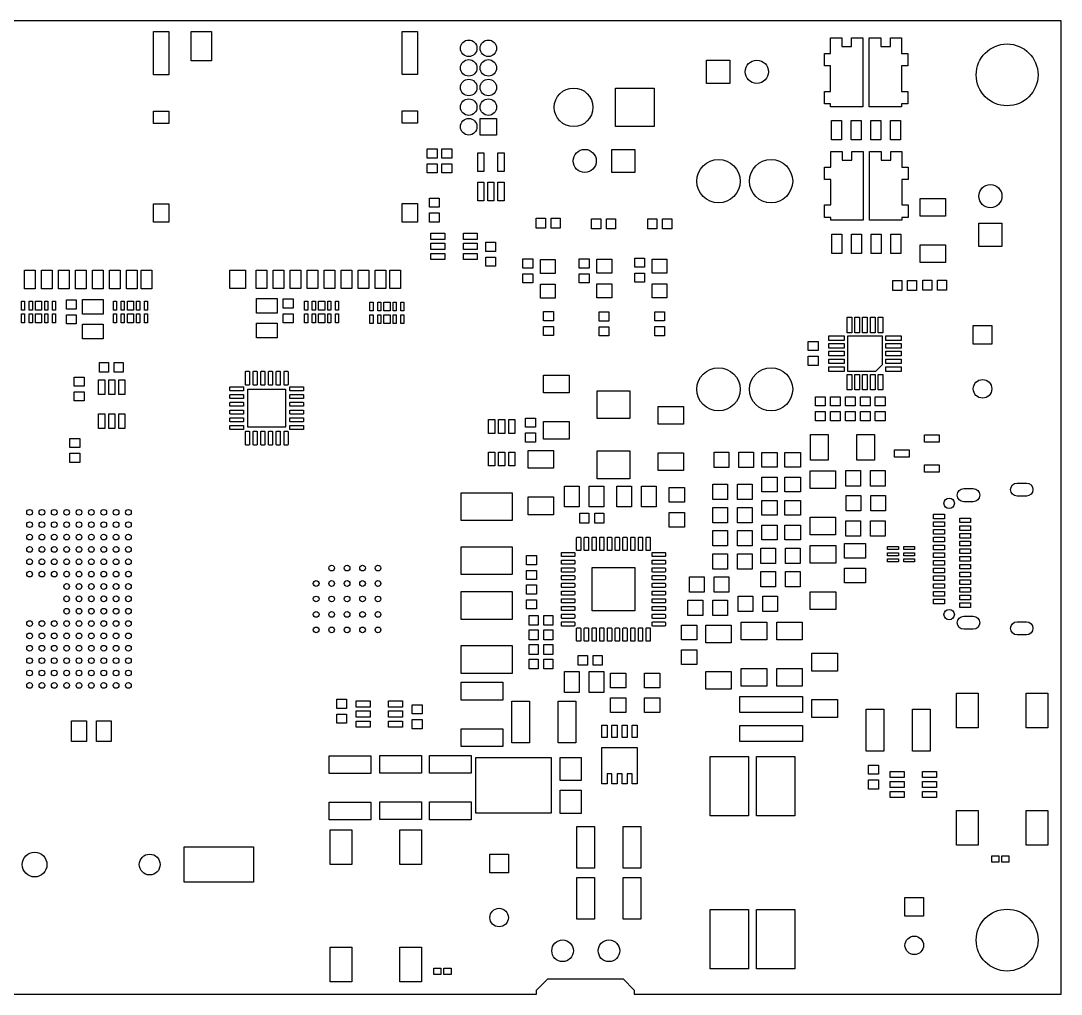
# Model space of a CAD drawing. Extents: x -133 to 0, y 0 to 63.
# Drawn here: x -67.3 to 0, y 0 to 63 of the extents above; entities that cross this region are included whole.
import ezdxf

# ---------------------------------------------------------------- set-up
doc = ezdxf.new("R2010")
doc.units = 0
doc.layers.add('BG_DESIGN_OUTLINE', color=1, linetype='CONTINUOUS')
doc.layers.add('PIN_TOP', color=80, linetype='CONTINUOUS')

msp = doc.modelspace()

# ---------------------------------------------------------------- linework, layer by layer
at = {"layer": 'BG_DESIGN_OUTLINE'}
msp.add_lwpolyline([(-133, 0), (-33.96, 0), (-33.96, 0.25), (-33.22, 0.99), (-28.35, 0.99), (-27.63, 0.27), (-27.63, 0), (0, 0), (0, 63), (-133, 63)], close=True, dxfattribs=at)
at = {"layer": 'PIN_TOP'}
for points in [[(-57.7525, 62.31), (-57.7525, 59.51), (-58.7525, 59.51), (-58.7525, 62.31)], [(-55.005, 62.315), (-55.005, 60.415), (-56.305, 60.415), (-56.305, 62.315)], [(-41.655, 62.315), (-41.655, 59.515), (-42.655, 59.515), (-42.655, 62.315)], [(-14.93, 61.89), (-14.205, 61.89), (-14.205, 61.34), (-13.58, 61.34), (-13.58, 61.89), (-12.83, 61.89), (-12.83, 57.44), (-14.93, 57.44), (-14.93, 57.63), (-15.33, 57.63), (-15.33, 58.43), (-14.93, 58.43), (-14.93, 60.08), (-15.33, 60.08), (-15.33, 60.88), (-14.93, 60.88)], [(-11.055, 61.89), (-10.33, 61.89), (-10.33, 60.88), (-9.93, 60.88), (-9.93, 60.08), (-10.33, 60.08), (-10.33, 58.43), (-9.93, 58.43), (-9.93, 57.63), (-10.33, 57.63), (-10.33, 57.44), (-12.43, 57.44), (-12.43, 61.89), (-11.68, 61.89), (-11.68, 61.34), (-11.055, 61.34)], [(-22.95, 58.95), (-22.95, 60.45), (-21.45, 60.45), (-21.45, 58.95)], [(-26.35, 58.65), (-26.35, 56.15), (-28.85, 56.15), (-28.85, 58.65)], [(-57.7525, 57.16), (-57.7525, 56.36), (-58.7525, 56.36), (-58.7525, 57.16)], [(-41.655, 57.165), (-41.655, 56.365), (-42.655, 56.365), (-42.655, 57.165)], [(-36.5416, 55.6077), (-37.6116, 55.6077), (-37.6116, 56.6777), (-36.5416, 56.6777)], [(-14.21, 55.29), (-14.86, 55.29), (-14.86, 56.54), (-14.21, 56.54)], [(-12.94, 55.29), (-13.59, 55.29), (-13.59, 56.54), (-12.94, 56.54)], [(-11.67, 55.29), (-12.32, 55.29), (-12.32, 56.54), (-11.67, 56.54)], [(-10.4, 55.29), (-11.05, 55.29), (-11.05, 56.54), (-10.4, 56.54)], [(-40.4, 54.705), (-40.4, 54.115), (-41.04, 54.115), (-41.04, 54.705)], [(-40.09, 54.115), (-40.09, 54.705), (-39.45, 54.705), (-39.45, 54.115)], [(-27.59, 54.68), (-27.59, 53.18), (-29.09, 53.18), (-29.09, 54.68)], [(-37.3614, 53.2527), (-37.7614, 53.2527), (-37.7614, 54.4527), (-37.3614, 54.4527)], [(-36.0614, 53.2527), (-36.4614, 53.2527), (-36.4614, 54.4527), (-36.0614, 54.4527)], [(-14.91, 54.54), (-14.185, 54.54), (-14.185, 53.99), (-13.56, 53.99), (-13.56, 54.54), (-12.81, 54.54), (-12.81, 50.09), (-14.91, 50.09), (-14.91, 50.28), (-15.31, 50.28), (-15.31, 51.08), (-14.91, 51.08), (-14.91, 52.73), (-15.31, 52.73), (-15.31, 53.53), (-14.91, 53.53)], [(-11.035, 54.54), (-10.31, 54.54), (-10.31, 53.53), (-9.91, 53.53), (-9.91, 52.73), (-10.31, 52.73), (-10.31, 51.08), (-9.91, 51.08), (-9.91, 50.28), (-10.31, 50.28), (-10.31, 50.09), (-12.41, 50.09), (-12.41, 54.54), (-11.66, 54.54), (-11.66, 53.99), (-11.035, 53.99)], [(-40.4, 53.745), (-40.4, 53.155), (-41.04, 53.155), (-41.04, 53.745)], [(-40.09, 53.155), (-40.09, 53.745), (-39.45, 53.745), (-39.45, 53.155)], [(-37.3614, 51.3527), (-37.7614, 51.3527), (-37.7614, 52.5527), (-37.3614, 52.5527)], [(-36.7114, 51.3527), (-37.1114, 51.3527), (-37.1114, 52.5527), (-36.7114, 52.5527)], [(-36.0614, 51.3527), (-36.4614, 51.3527), (-36.4614, 52.5527), (-36.0614, 52.5527)], [(-40.89, 50.935), (-40.89, 51.525), (-40.25, 51.525), (-40.25, 50.935)], [(-9.135, 50.355), (-9.135, 51.505), (-7.485, 51.505), (-7.485, 50.355)], [(-57.7525, 51.16), (-57.7525, 49.96), (-58.7525, 49.96), (-58.7525, 51.16)], [(-41.655, 51.165), (-41.655, 49.965), (-42.655, 49.965), (-42.655, 51.165)], [(-40.89, 49.975), (-40.89, 50.565), (-40.25, 50.565), (-40.25, 49.975)], [(-33.975, 50.22), (-33.385, 50.22), (-33.385, 49.58), (-33.975, 49.58)], [(-33.015, 50.22), (-32.425, 50.22), (-32.425, 49.58), (-33.015, 49.58)], [(-30.395, 50.18), (-29.805, 50.18), (-29.805, 49.54), (-30.395, 49.54)], [(-29.435, 50.18), (-28.845, 50.18), (-28.845, 49.54), (-29.435, 49.54)], [(-26.755, 50.18), (-26.165, 50.18), (-26.165, 49.54), (-26.755, 49.54)], [(-25.795, 50.18), (-25.205, 50.18), (-25.205, 49.54), (-25.795, 49.54)], [(-3.835, 48.4), (-5.335, 48.4), (-5.335, 49.9), (-3.835, 49.9)], [(-40.79, 48.85), (-40.79, 49.25), (-39.89, 49.25), (-39.89, 48.85)], [(-38.69, 48.85), (-38.69, 49.25), (-37.79, 49.25), (-37.79, 48.85)], [(-14.19, 47.94), (-14.84, 47.94), (-14.84, 49.19), (-14.19, 49.19)], [(-12.92, 47.94), (-13.57, 47.94), (-13.57, 49.19), (-12.92, 49.19)], [(-11.65, 47.94), (-12.3, 47.94), (-12.3, 49.19), (-11.65, 49.19)], [(-10.38, 47.94), (-11.03, 47.94), (-11.03, 49.19), (-10.38, 49.19)], [(-40.79, 48.2), (-40.79, 48.6), (-39.89, 48.6), (-39.89, 48.2)], [(-38.69, 48.2), (-38.69, 48.6), (-37.79, 48.6), (-37.79, 48.2)], [(-36.61, 48.665), (-36.61, 48.075), (-37.25, 48.075), (-37.25, 48.665)], [(-9.135, 47.355), (-9.135, 48.505), (-7.485, 48.505), (-7.485, 47.355)], [(-40.79, 47.55), (-40.79, 47.95), (-39.89, 47.95), (-39.89, 47.55)], [(-38.69, 47.55), (-38.69, 47.95), (-37.79, 47.95), (-37.79, 47.55)], [(-36.61, 47.705), (-36.61, 47.115), (-37.25, 47.115), (-37.25, 47.705)], [(-34.2, 47.585), (-34.2, 46.995), (-34.84, 46.995), (-34.84, 47.585)], [(-33.705, 46.65), (-33.705, 47.55), (-32.755, 47.55), (-32.755, 46.65)], [(-30.55, 47.585), (-30.55, 46.995), (-31.19, 46.995), (-31.19, 47.585)], [(-30.045, 46.67), (-30.045, 47.57), (-29.095, 47.57), (-29.095, 46.67)], [(-26.96, 47.635), (-26.96, 47.045), (-27.6, 47.045), (-27.6, 47.635)], [(-26.465, 46.67), (-26.465, 47.57), (-25.515, 47.57), (-25.515, 46.67)], [(-66.4025, 46.86), (-66.4025, 45.66), (-67.1025, 45.66), (-67.1025, 46.86)], [(-65.3025, 46.86), (-65.3025, 45.66), (-66.0025, 45.66), (-66.0025, 46.86)], [(-64.2025, 46.86), (-64.2025, 45.66), (-64.9025, 45.66), (-64.9025, 46.86)], [(-63.1025, 46.86), (-63.1025, 45.66), (-63.8025, 45.66), (-63.8025, 46.86)], [(-62.0025, 46.86), (-62.0025, 45.66), (-62.7025, 45.66), (-62.7025, 46.86)], [(-60.9025, 46.86), (-60.9025, 45.66), (-61.6025, 45.66), (-61.6025, 46.86)], [(-59.8025, 46.86), (-59.8025, 45.66), (-60.5025, 45.66), (-60.5025, 46.86)], [(-58.8525, 46.86), (-58.8525, 45.66), (-59.5525, 45.66), (-59.5525, 46.86)], [(-52.805, 46.865), (-52.805, 45.665), (-53.805, 45.665), (-53.805, 46.865)], [(-51.405, 46.865), (-51.405, 45.665), (-52.105, 45.665), (-52.105, 46.865)], [(-50.305, 46.865), (-50.305, 45.665), (-51.005, 45.665), (-51.005, 46.865)], [(-49.205, 46.865), (-49.205, 45.665), (-49.905, 45.665), (-49.905, 46.865)], [(-48.105, 46.865), (-48.105, 45.665), (-48.805, 45.665), (-48.805, 46.865)], [(-47.005, 46.865), (-47.005, 45.665), (-47.705, 45.665), (-47.705, 46.865)], [(-45.905, 46.865), (-45.905, 45.665), (-46.605, 45.665), (-46.605, 46.865)], [(-44.805, 46.865), (-44.805, 45.665), (-45.505, 45.665), (-45.505, 46.865)], [(-43.705, 46.865), (-43.705, 45.665), (-44.405, 45.665), (-44.405, 46.865)], [(-42.755, 46.865), (-42.755, 45.665), (-43.455, 45.665), (-43.455, 46.865)], [(-34.2, 46.625), (-34.2, 46.035), (-34.84, 46.035), (-34.84, 46.625)], [(-30.55, 46.625), (-30.55, 46.035), (-31.19, 46.035), (-31.19, 46.625)], [(-26.96, 46.675), (-26.96, 46.085), (-27.6, 46.085), (-27.6, 46.675)], [(-33.705, 45.05), (-33.705, 45.95), (-32.755, 45.95), (-32.755, 45.05)], [(-30.045, 45.07), (-30.045, 45.97), (-29.095, 45.97), (-29.095, 45.07)], [(-26.465, 45.07), (-26.465, 45.97), (-25.515, 45.97), (-25.515, 45.07)], [(-10.905, 46.19), (-10.315, 46.19), (-10.315, 45.55), (-10.905, 45.55)], [(-9.945, 46.19), (-9.355, 46.19), (-9.355, 45.55), (-9.945, 45.55)], [(-8.965, 46.21), (-8.375, 46.21), (-8.375, 45.57), (-8.965, 45.57)], [(-8.005, 46.21), (-7.415, 46.21), (-7.415, 45.57), (-8.005, 45.57)], [(-67.09, 44.85), (-67.09, 44.27), (-67.29, 44.27), (-67.29, 44.85)], [(-66.59, 44.85), (-66.59, 44.27), (-66.79, 44.27), (-66.79, 44.85)], [(-65.99, 44.85), (-65.99, 44.27), (-66.39, 44.27), (-66.39, 44.85)], [(-65.59, 44.85), (-65.59, 44.27), (-65.79, 44.27), (-65.79, 44.85)], [(-65.09, 44.85), (-65.09, 44.27), (-65.29, 44.27), (-65.29, 44.85)], [(-63.75, 44.935), (-63.75, 44.345), (-64.39, 44.345), (-64.39, 44.935)], [(-62.005, 44.965), (-62.005, 44.015), (-63.355, 44.015), (-63.355, 44.965)], [(-61.34, 44.28), (-61.34, 44.86), (-61.14, 44.86), (-61.14, 44.28)], [(-60.84, 44.28), (-60.84, 44.86), (-60.64, 44.86), (-60.64, 44.28)], [(-60.44, 44.28), (-60.44, 44.86), (-60.04, 44.86), (-60.04, 44.28)], [(-59.84, 44.28), (-59.84, 44.86), (-59.64, 44.86), (-59.64, 44.28)], [(-59.34, 44.28), (-59.34, 44.86), (-59.14, 44.86), (-59.14, 44.28)], [(-50.735, 45.035), (-50.735, 44.085), (-52.085, 44.085), (-52.085, 45.035)], [(-49.71, 44.995), (-49.71, 44.405), (-50.35, 44.405), (-50.35, 44.995)], [(-48.77, 44.85), (-48.77, 44.27), (-48.97, 44.27), (-48.97, 44.85)], [(-48.27, 44.85), (-48.27, 44.27), (-48.47, 44.27), (-48.47, 44.85)], [(-47.67, 44.85), (-47.67, 44.27), (-48.07, 44.27), (-48.07, 44.85)], [(-47.27, 44.85), (-47.27, 44.27), (-47.47, 44.27), (-47.47, 44.85)], [(-46.77, 44.85), (-46.77, 44.27), (-46.97, 44.27), (-46.97, 44.85)], [(-44.74, 44.22), (-44.74, 44.8), (-44.54, 44.8), (-44.54, 44.22)], [(-44.24, 44.22), (-44.24, 44.8), (-44.04, 44.8), (-44.04, 44.22)], [(-43.84, 44.22), (-43.84, 44.8), (-43.44, 44.8), (-43.44, 44.22)], [(-43.24, 44.22), (-43.24, 44.8), (-43.04, 44.8), (-43.04, 44.22)], [(-42.74, 44.22), (-42.74, 44.8), (-42.54, 44.8), (-42.54, 44.22)], [(-67.09, 44.03), (-67.09, 43.45), (-67.29, 43.45), (-67.29, 44.03)], [(-66.59, 44.03), (-66.59, 43.45), (-66.79, 43.45), (-66.79, 44.03)], [(-65.99, 44.03), (-65.99, 43.45), (-66.39, 43.45), (-66.39, 44.03)], [(-65.59, 44.03), (-65.59, 43.45), (-65.79, 43.45), (-65.79, 44.03)], [(-65.09, 44.03), (-65.09, 43.45), (-65.29, 43.45), (-65.29, 44.03)], [(-63.75, 43.975), (-63.75, 43.385), (-64.39, 43.385), (-64.39, 43.975)], [(-61.34, 43.46), (-61.34, 44.04), (-61.14, 44.04), (-61.14, 43.46)], [(-60.84, 43.46), (-60.84, 44.04), (-60.64, 44.04), (-60.64, 43.46)], [(-60.44, 43.46), (-60.44, 44.04), (-60.04, 44.04), (-60.04, 43.46)], [(-59.84, 43.46), (-59.84, 44.04), (-59.64, 44.04), (-59.64, 43.46)], [(-59.34, 43.46), (-59.34, 44.04), (-59.14, 44.04), (-59.14, 43.46)], [(-49.71, 44.035), (-49.71, 43.445), (-50.35, 43.445), (-50.35, 44.035)], [(-48.77, 44.03), (-48.77, 43.45), (-48.97, 43.45), (-48.97, 44.03)], [(-48.27, 44.03), (-48.27, 43.45), (-48.47, 43.45), (-48.47, 44.03)], [(-47.67, 44.03), (-47.67, 43.45), (-48.07, 43.45), (-48.07, 44.03)], [(-47.27, 44.03), (-47.27, 43.45), (-47.47, 43.45), (-47.47, 44.03)], [(-46.77, 44.03), (-46.77, 43.45), (-46.97, 43.45), (-46.97, 44.03)], [(-44.74, 43.4), (-44.74, 43.98), (-44.54, 43.98), (-44.54, 43.4)], [(-44.24, 43.4), (-44.24, 43.98), (-44.04, 43.98), (-44.04, 43.4)], [(-43.84, 43.4), (-43.84, 43.98), (-43.44, 43.98), (-43.44, 43.4)], [(-43.24, 43.4), (-43.24, 43.98), (-43.04, 43.98), (-43.04, 43.4)], [(-42.74, 43.4), (-42.74, 43.98), (-42.54, 43.98), (-42.54, 43.4)], [(-32.86, 44.175), (-32.86, 43.585), (-33.5, 43.585), (-33.5, 44.175)], [(-29.27, 44.155), (-29.27, 43.565), (-29.91, 43.565), (-29.91, 44.155)], [(-25.67, 44.165), (-25.67, 43.575), (-26.31, 43.575), (-26.31, 44.165)], [(-13.85, 43.81), (-13.55, 43.81), (-13.55, 42.81), (-13.85, 42.81)], [(-13.35, 43.81), (-13.05, 43.81), (-13.05, 42.81), (-13.35, 42.81)], [(-12.85, 43.81), (-12.55, 43.81), (-12.55, 42.81), (-12.85, 42.81)], [(-12.35, 43.81), (-12.05, 43.81), (-12.05, 42.81), (-12.35, 42.81)], [(-11.85, 43.81), (-11.55, 43.81), (-11.55, 42.81), (-11.85, 42.81)], [(-62.005, 43.365), (-62.005, 42.415), (-63.355, 42.415), (-63.355, 43.365)], [(-50.735, 43.435), (-50.735, 42.485), (-52.085, 42.485), (-52.085, 43.435)], [(-32.86, 43.215), (-32.86, 42.625), (-33.5, 42.625), (-33.5, 43.215)], [(-29.27, 43.195), (-29.27, 42.605), (-29.91, 42.605), (-29.91, 43.195)], [(-25.67, 43.205), (-25.67, 42.615), (-26.31, 42.615), (-26.31, 43.205)], [(-5.69, 43.28), (-4.49, 43.28), (-4.49, 42.08), (-5.69, 42.08)], [(-14.05, 42.61), (-14.05, 42.31), (-15.05, 42.31), (-15.05, 42.61)], [(-11.994, 40.325), (-11.565, 40.754), (-11.565, 42.595), (-13.835, 42.595), (-13.835, 40.325)], [(-10.35, 42.61), (-10.35, 42.31), (-11.35, 42.31), (-11.35, 42.61)], [(-16.37, 41.655), (-16.37, 42.245), (-15.73, 42.245), (-15.73, 41.655)], [(-14.05, 42.11), (-14.05, 41.81), (-15.05, 41.81), (-15.05, 42.11)], [(-10.35, 42.11), (-10.35, 41.81), (-11.35, 41.81), (-11.35, 42.11)], [(-16.37, 40.695), (-16.37, 41.285), (-15.73, 41.285), (-15.73, 40.695)], [(-14.05, 41.61), (-14.05, 41.31), (-15.05, 41.31), (-15.05, 41.61)], [(-14.05, 41.11), (-14.05, 40.81), (-15.05, 40.81), (-15.05, 41.11)], [(-10.35, 41.61), (-10.35, 41.31), (-11.35, 41.31), (-11.35, 41.61)], [(-10.35, 41.11), (-10.35, 40.81), (-11.35, 40.81), (-11.35, 41.11)], [(-62.255, 40.89), (-61.665, 40.89), (-61.665, 40.25), (-62.255, 40.25)], [(-61.295, 40.89), (-60.705, 40.89), (-60.705, 40.25), (-61.295, 40.25)], [(-14.05, 40.61), (-14.05, 40.31), (-15.05, 40.31), (-15.05, 40.61)], [(-10.35, 40.61), (-10.35, 40.31), (-11.35, 40.31), (-11.35, 40.61)], [(-63.88, 39.355), (-63.88, 39.945), (-63.24, 39.945), (-63.24, 39.355)], [(-62.3, 39.765), (-61.9, 39.765), (-61.9, 38.815), (-62.3, 38.815)], [(-61.65, 39.765), (-61.25, 39.765), (-61.25, 38.815), (-61.65, 38.815)], [(-61, 39.765), (-60.6, 39.765), (-60.6, 38.815), (-61, 38.815)], [(-31.855, 40.065), (-31.855, 38.915), (-33.505, 38.915), (-33.505, 40.065)], [(-13.85, 40.11), (-13.55, 40.11), (-13.55, 39.11), (-13.85, 39.11)], [(-13.35, 40.11), (-13.05, 40.11), (-13.05, 39.11), (-13.35, 39.11)], [(-12.85, 40.11), (-12.55, 40.11), (-12.55, 39.11), (-12.85, 39.11)], [(-12.35, 40.11), (-12.05, 40.11), (-12.05, 39.11), (-12.35, 39.11)], [(-11.85, 40.11), (-11.55, 40.11), (-11.55, 39.11), (-11.85, 39.11)], [(-50.1971, 36.704), (-52.6471, 36.704), (-52.6471, 39.154), (-50.1971, 39.154)], [(-27.93, 39.06), (-27.93, 37.26), (-30.03, 37.26), (-30.03, 39.06)], [(-63.88, 38.395), (-63.88, 38.985), (-63.24, 38.985), (-63.24, 38.395)], [(-15.91, 38.075), (-15.91, 38.665), (-15.27, 38.665), (-15.27, 38.075)], [(-14.3, 38.665), (-14.3, 38.075), (-14.94, 38.075), (-14.94, 38.665)], [(-13.33, 38.665), (-13.33, 38.075), (-13.97, 38.075), (-13.97, 38.665)], [(-12.36, 38.665), (-12.36, 38.075), (-13, 38.075), (-13, 38.665)], [(-11.4, 38.665), (-11.4, 38.075), (-12.04, 38.075), (-12.04, 38.665)], [(-26.095, 36.895), (-26.095, 38.045), (-24.445, 38.045), (-24.445, 36.895)], [(-62.3, 37.565), (-61.9, 37.565), (-61.9, 36.615), (-62.3, 36.615)], [(-61.65, 37.565), (-61.25, 37.565), (-61.25, 36.615), (-61.65, 36.615)], [(-61, 37.565), (-60.6, 37.565), (-60.6, 36.615), (-61, 36.615)], [(-37.06, 37.19), (-36.66, 37.19), (-36.66, 36.29), (-37.06, 36.29)], [(-36.41, 37.19), (-36.01, 37.19), (-36.01, 36.29), (-36.41, 36.29)], [(-35.76, 37.19), (-35.36, 37.19), (-35.36, 36.29), (-35.76, 36.29)], [(-34.03, 37.285), (-34.03, 36.695), (-34.67, 36.695), (-34.67, 37.285)], [(-31.855, 37.065), (-31.855, 35.915), (-33.505, 35.915), (-33.505, 37.065)], [(-15.91, 37.115), (-15.91, 37.705), (-15.27, 37.705), (-15.27, 37.115)], [(-14.3, 37.705), (-14.3, 37.115), (-14.94, 37.115), (-14.94, 37.705)], [(-13.33, 37.705), (-13.33, 37.115), (-13.97, 37.115), (-13.97, 37.705)], [(-12.36, 37.705), (-12.36, 37.115), (-13, 37.115), (-13, 37.705)], [(-11.4, 37.705), (-11.4, 37.115), (-12.04, 37.115), (-12.04, 37.705)], [(-64.165, 35.3794), (-64.165, 35.9694), (-63.525, 35.9694), (-63.525, 35.3794)], [(-34.03, 36.325), (-34.03, 35.735), (-34.67, 35.735), (-34.67, 36.325)], [(-16.225, 36.215), (-15.075, 36.215), (-15.075, 34.565), (-16.225, 34.565)], [(-13.225, 36.215), (-12.075, 36.215), (-12.075, 34.565), (-13.225, 34.565)], [(-7.905, 36.21), (-7.905, 35.73), (-8.855, 35.73), (-8.855, 36.21)], [(-37.06, 35.09), (-36.66, 35.09), (-36.66, 34.19), (-37.06, 34.19)], [(-36.41, 35.09), (-36.01, 35.09), (-36.01, 34.19), (-36.41, 34.19)], [(-35.76, 35.09), (-35.36, 35.09), (-35.36, 34.19), (-35.76, 34.19)], [(-32.855, 35.185), (-32.855, 34.035), (-34.505, 34.035), (-34.505, 35.185)], [(-27.93, 35.16), (-27.93, 33.36), (-30.03, 33.36), (-30.03, 35.16)], [(-26.095, 33.895), (-26.095, 35.045), (-24.445, 35.045), (-24.445, 33.895)], [(-21.505, 34.08), (-22.455, 34.08), (-22.455, 35.08), (-21.505, 35.08)], [(-19.905, 34.08), (-20.855, 34.08), (-20.855, 35.08), (-19.905, 35.08)], [(-18.38, 35.055), (-18.38, 34.105), (-19.38, 34.105), (-19.38, 35.055)], [(-17.88, 34.105), (-17.88, 35.055), (-16.88, 35.055), (-16.88, 34.105)], [(-9.845, 35.24), (-9.845, 34.76), (-10.795, 34.76), (-10.795, 35.24)], [(-64.165, 34.4194), (-64.165, 35.0094), (-63.525, 35.0094), (-63.525, 34.4194)], [(-16.255, 32.725), (-16.255, 33.875), (-14.605, 33.875), (-14.605, 32.725)], [(-13.935, 33.89), (-12.985, 33.89), (-12.985, 32.89), (-13.935, 32.89)], [(-12.335, 33.89), (-11.385, 33.89), (-11.385, 32.89), (-12.335, 32.89)], [(-7.905, 34.27), (-7.905, 33.79), (-8.855, 33.79), (-8.855, 34.27)], [(-21.605, 32.01), (-22.555, 32.01), (-22.555, 33.01), (-21.605, 33.01)], [(-20.005, 32.01), (-20.955, 32.01), (-20.955, 33.01), (-20.005, 33.01)], [(-18.38, 33.455), (-18.38, 32.505), (-19.38, 32.505), (-19.38, 33.455)], [(-17.88, 32.505), (-17.88, 33.455), (-16.88, 33.455), (-16.88, 32.505)], [(-35.53, 32.46), (-35.53, 30.66), (-38.83, 30.66), (-38.83, 32.46)], [(-31.205, 31.535), (-32.155, 31.535), (-32.155, 32.885), (-31.205, 32.885)], [(-29.605, 31.535), (-30.555, 31.535), (-30.555, 32.885), (-29.605, 32.885)], [(-27.805, 31.535), (-28.755, 31.535), (-28.755, 32.885), (-27.805, 32.885)], [(-26.205, 31.535), (-27.155, 31.535), (-27.155, 32.885), (-26.205, 32.885)], [(-24.38, 32.785), (-24.38, 31.835), (-25.38, 31.835), (-25.38, 32.785)], [(-32.855, 32.185), (-32.855, 31.035), (-34.505, 31.035), (-34.505, 32.185)], [(-18.38, 31.955), (-18.38, 31.005), (-19.38, 31.005), (-19.38, 31.955)], [(-17.88, 31.005), (-17.88, 31.955), (-16.88, 31.955), (-16.88, 31.005)], [(-13.925, 32.28), (-12.975, 32.28), (-12.975, 31.28), (-13.925, 31.28)], [(-12.325, 32.28), (-11.375, 32.28), (-11.375, 31.28), (-12.325, 31.28)], [(-30.565, 30.49), (-31.155, 30.49), (-31.155, 31.13), (-30.565, 31.13)], [(-29.605, 30.49), (-30.195, 30.49), (-30.195, 31.13), (-29.605, 31.13)], [(-24.38, 31.185), (-24.38, 30.235), (-25.38, 30.235), (-25.38, 31.185)], [(-21.605, 30.51), (-22.555, 30.51), (-22.555, 31.51), (-21.605, 31.51)], [(-20.005, 30.51), (-20.955, 30.51), (-20.955, 31.51), (-20.005, 31.51)], [(-7.56, 30.77), (-8.26, 30.77), (-8.26, 31.07), (-7.56, 31.07)], [(-18.38, 30.355), (-18.38, 29.405), (-19.38, 29.405), (-19.38, 30.355)], [(-17.88, 29.405), (-17.88, 30.355), (-16.88, 30.355), (-16.88, 29.405)], [(-16.255, 29.725), (-16.255, 30.875), (-14.605, 30.875), (-14.605, 29.725)], [(-13.945, 30.64), (-12.995, 30.64), (-12.995, 29.64), (-13.945, 29.64)], [(-12.345, 30.64), (-11.395, 30.64), (-11.395, 29.64), (-12.345, 29.64)], [(-7.56, 30.27), (-8.26, 30.27), (-8.26, 30.57), (-7.56, 30.57)], [(-5.86, 30.52), (-6.56, 30.52), (-6.56, 30.82), (-5.86, 30.82)], [(-5.86, 30.02), (-6.56, 30.02), (-6.56, 30.32), (-5.86, 30.32)], [(-21.605, 29.01), (-22.555, 29.01), (-22.555, 30.01), (-21.605, 30.01)], [(-20.005, 29.01), (-20.955, 29.01), (-20.955, 30.01), (-20.005, 30.01)], [(-7.56, 29.77), (-8.26, 29.77), (-8.26, 30.07), (-7.56, 30.07)], [(-5.86, 29.52), (-6.56, 29.52), (-6.56, 29.82), (-5.86, 29.82)], [(-35.53, 28.96), (-35.53, 27.16), (-38.83, 27.16), (-38.83, 28.96)], [(-14.595, 29.045), (-14.595, 27.895), (-16.245, 27.895), (-16.245, 29.045)], [(-14.025, 28.225), (-14.025, 29.175), (-12.675, 29.175), (-12.675, 28.225)], [(-11.2396, 28.9752), (-10.5396, 28.9752), (-10.5396, 28.7752), (-11.2396, 28.7752)], [(-10.1896, 28.9752), (-9.4896, 28.9752), (-9.4896, 28.7752), (-10.1896, 28.7752)], [(-7.56, 29.27), (-8.26, 29.27), (-8.26, 29.57), (-7.56, 29.57)], [(-7.56, 28.77), (-8.26, 28.77), (-8.26, 29.07), (-7.56, 29.07)], [(-5.86, 29.02), (-6.56, 29.02), (-6.56, 29.32), (-5.86, 29.32)], [(-33.96, 28.385), (-33.96, 27.795), (-34.6, 27.795), (-34.6, 28.385)], [(-21.605, 27.51), (-22.555, 27.51), (-22.555, 28.51), (-21.605, 28.51)], [(-20.005, 27.51), (-20.955, 27.51), (-20.955, 28.51), (-20.005, 28.51)], [(-19.4476, 28.8694), (-18.4976, 28.8694), (-18.4976, 27.8694), (-19.4476, 27.8694)], [(-17.8476, 28.8694), (-16.8976, 28.8694), (-16.8976, 27.8694), (-17.8476, 27.8694)], [(-11.2396, 28.5752), (-10.5396, 28.5752), (-10.5396, 28.3752), (-11.2396, 28.3752)], [(-10.1896, 28.5752), (-9.4896, 28.5752), (-9.4896, 28.3752), (-10.1896, 28.3752)], [(-7.56, 28.27), (-8.26, 28.27), (-8.26, 28.57), (-7.56, 28.57)], [(-5.86, 28.52), (-6.56, 28.52), (-6.56, 28.82), (-5.86, 28.82)], [(-5.86, 28.02), (-6.56, 28.02), (-6.56, 28.32), (-5.86, 28.32)], [(-30.365, 24.81), (-30.365, 27.61), (-27.595, 27.61), (-27.595, 24.81)], [(-11.2396, 28.1752), (-10.5396, 28.1752), (-10.5396, 27.9752), (-11.2396, 27.9752)], [(-10.1896, 28.1752), (-9.4896, 28.1752), (-9.4896, 27.9752), (-10.1896, 27.9752)], [(-7.56, 27.77), (-8.26, 27.77), (-8.26, 28.07), (-7.56, 28.07)], [(-5.86, 27.52), (-6.56, 27.52), (-6.56, 27.82), (-5.86, 27.82)], [(-33.96, 27.425), (-33.96, 26.835), (-34.6, 26.835), (-34.6, 27.425)], [(-24.055, 27.01), (-23.105, 27.01), (-23.105, 26.01), (-24.055, 26.01)], [(-22.455, 27.01), (-21.505, 27.01), (-21.505, 26.01), (-22.455, 26.01)], [(-18.497, 26.3682), (-19.447, 26.3682), (-19.447, 27.3682), (-18.497, 27.3682)], [(-16.897, 26.3682), (-17.847, 26.3682), (-17.847, 27.3682), (-16.897, 27.3682)], [(-14.025, 26.625), (-14.025, 27.575), (-12.675, 27.575), (-12.675, 26.625)], [(-7.56, 27.27), (-8.26, 27.27), (-8.26, 27.57), (-7.56, 27.57)], [(-7.56, 26.77), (-8.26, 26.77), (-8.26, 27.07), (-7.56, 27.07)], [(-5.86, 27.02), (-6.56, 27.02), (-6.56, 27.32), (-5.86, 27.32)], [(-34.6, 25.895), (-34.6, 26.485), (-33.96, 26.485), (-33.96, 25.895)], [(-7.56, 26.27), (-8.26, 26.27), (-8.26, 26.57), (-7.56, 26.57)], [(-5.86, 26.52), (-6.56, 26.52), (-6.56, 26.82), (-5.86, 26.82)], [(-5.86, 26.02), (-6.56, 26.02), (-6.56, 26.32), (-5.86, 26.32)], [(-38.83, 24.26), (-38.83, 26.06), (-35.53, 26.06), (-35.53, 24.26)], [(-20.905, 25.76), (-19.955, 25.76), (-19.955, 24.76), (-20.905, 24.76)], [(-19.305, 25.76), (-18.355, 25.76), (-18.355, 24.76), (-19.305, 24.76)], [(-14.595, 26.045), (-14.595, 24.895), (-16.245, 24.895), (-16.245, 26.045)], [(-7.56, 25.77), (-8.26, 25.77), (-8.26, 26.07), (-7.56, 26.07)], [(-5.86, 25.52), (-6.56, 25.52), (-6.56, 25.82), (-5.86, 25.82)], [(-34.6, 24.935), (-34.6, 25.525), (-33.96, 25.525), (-33.96, 24.935)], [(-23.205, 24.51), (-24.155, 24.51), (-24.155, 25.51), (-23.205, 25.51)], [(-21.605, 24.51), (-22.555, 24.51), (-22.555, 25.51), (-21.605, 25.51)], [(-7.56, 25.27), (-8.26, 25.27), (-8.26, 25.57), (-7.56, 25.57)], [(-5.86, 25.02), (-6.56, 25.02), (-6.56, 25.32), (-5.86, 25.32)], [(-33.855, 23.88), (-34.445, 23.88), (-34.445, 24.52), (-33.855, 24.52)], [(-32.895, 23.88), (-33.485, 23.88), (-33.485, 24.52), (-32.895, 24.52)], [(-33.855, 22.94), (-34.445, 22.94), (-34.445, 23.58), (-33.855, 23.58)], [(-32.895, 22.94), (-33.485, 22.94), (-33.485, 23.58), (-32.895, 23.58)], [(-23.58, 23.885), (-23.58, 22.935), (-24.58, 22.935), (-24.58, 23.885)], [(-23.005, 22.735), (-23.005, 23.885), (-21.355, 23.885), (-21.355, 22.735)], [(-20.705, 22.935), (-20.705, 24.085), (-19.055, 24.085), (-19.055, 22.935)], [(-18.405, 22.935), (-18.405, 24.085), (-16.755, 24.085), (-16.755, 22.935)], [(-38.83, 20.76), (-38.83, 22.56), (-35.53, 22.56), (-35.53, 20.76)], [(-34.445, 22.63), (-33.855, 22.63), (-33.855, 21.99), (-34.445, 21.99)], [(-33.485, 22.63), (-32.895, 22.63), (-32.895, 21.99), (-33.485, 21.99)], [(-23.58, 22.285), (-23.58, 21.335), (-24.58, 21.335), (-24.58, 22.285)], [(-33.855, 21.05), (-34.445, 21.05), (-34.445, 21.69), (-33.855, 21.69)], [(-32.895, 21.05), (-33.485, 21.05), (-33.485, 21.69), (-32.895, 21.69)], [(-30.665, 21.29), (-31.255, 21.29), (-31.255, 21.93), (-30.665, 21.93)], [(-29.705, 21.29), (-30.295, 21.29), (-30.295, 21.93), (-29.705, 21.93)], [(-16.135, 20.915), (-16.135, 22.065), (-14.485, 22.065), (-14.485, 20.915)], [(-31.205, 19.535), (-32.155, 19.535), (-32.155, 20.885), (-31.205, 20.885)], [(-29.605, 19.535), (-30.555, 19.535), (-30.555, 20.885), (-29.605, 20.885)], [(-23.005, 19.735), (-23.005, 20.885), (-21.355, 20.885), (-21.355, 19.735)], [(-20.705, 19.935), (-20.705, 21.085), (-19.055, 21.085), (-19.055, 19.935)], [(-18.405, 19.935), (-18.405, 21.085), (-16.755, 21.085), (-16.755, 19.935)], [(-29.18, 19.835), (-29.18, 20.785), (-28.18, 20.785), (-28.18, 19.835)], [(-26.98, 19.835), (-26.98, 20.785), (-25.98, 20.785), (-25.98, 19.835)], [(-38.83, 19.035), (-38.83, 20.185), (-36.13, 20.185), (-36.13, 19.035)], [(-46.25, 19.085), (-46.25, 18.495), (-46.89, 18.495), (-46.89, 19.085)], [(-45.63, 18.58), (-45.63, 18.98), (-44.73, 18.98), (-44.73, 18.58)], [(-43.53, 18.58), (-43.53, 18.98), (-42.63, 18.98), (-42.63, 18.58)], [(-35.555, 18.96), (-34.405, 18.96), (-34.405, 16.26), (-35.555, 16.26)], [(-32.555, 18.96), (-31.405, 18.96), (-31.405, 16.26), (-32.555, 16.26)], [(-29.18, 18.235), (-29.18, 19.185), (-28.18, 19.185), (-28.18, 18.235)], [(-26.98, 18.235), (-26.98, 19.185), (-25.98, 19.185), (-25.98, 18.235)], [(-20.81, 19.27), (-16.75, 19.27), (-16.75, 18.23), (-20.81, 18.23)], [(-16.135, 17.915), (-16.135, 19.065), (-14.485, 19.065), (-14.485, 17.915)], [(-6.77, 19.485), (-5.37, 19.485), (-5.37, 17.235), (-6.77, 17.235)], [(-2.27, 19.485), (-0.87, 19.485), (-0.87, 17.235), (-2.27, 17.235)], [(-45.63, 17.93), (-45.63, 18.33), (-44.73, 18.33), (-44.73, 17.93)], [(-43.53, 17.93), (-43.53, 18.33), (-42.63, 18.33), (-42.63, 17.93)], [(-42, 18.145), (-42, 18.735), (-41.36, 18.735), (-41.36, 18.145)], [(-12.625, 18.44), (-11.475, 18.44), (-11.475, 15.74), (-12.625, 15.74)], [(-9.625, 18.44), (-8.475, 18.44), (-8.475, 15.74), (-9.625, 15.74)], [(-64.0465, 17.7028), (-63.0965, 17.7028), (-63.0965, 16.3528), (-64.0465, 16.3528)], [(-62.4465, 17.7028), (-61.4965, 17.7028), (-61.4965, 16.3528), (-62.4465, 16.3528)], [(-46.25, 18.125), (-46.25, 17.535), (-46.89, 17.535), (-46.89, 18.125)], [(-45.63, 17.28), (-45.63, 17.68), (-44.73, 17.68), (-44.73, 17.28)], [(-43.53, 17.28), (-43.53, 17.68), (-42.63, 17.68), (-42.63, 17.28)], [(-42, 17.185), (-42, 17.775), (-41.36, 17.775), (-41.36, 17.185)], [(-38.83, 16.035), (-38.83, 17.185), (-36.13, 17.185), (-36.13, 16.035)], [(-29.725, 17.41), (-29.385, 17.41), (-29.385, 16.61), (-29.725, 16.61)], [(-29.075, 17.41), (-28.735, 17.41), (-28.735, 16.61), (-29.075, 16.61)], [(-28.425, 17.41), (-28.085, 17.41), (-28.085, 16.61), (-28.425, 16.61)], [(-27.775, 17.41), (-27.435, 17.41), (-27.435, 16.61), (-27.775, 16.61)], [(-20.81, 17.39), (-16.75, 17.39), (-16.75, 16.35), (-20.81, 16.35)], [(-27.435, 15.97), (-27.435, 13.61), (-27.775, 13.61), (-27.775, 14.26), (-28.085, 14.26), (-28.085, 13.61), (-28.425, 13.61), (-28.425, 14.26), (-28.735, 14.26), (-28.735, 13.61), (-29.075, 13.61), (-29.075, 14.26), (-29.385, 14.26), (-29.385, 13.61), (-29.725, 13.61), (-29.725, 15.97)], [(-44.69, 15.425), (-44.69, 14.275), (-47.39, 14.275), (-47.39, 15.425)], [(-41.409, 15.4533), (-41.409, 14.3033), (-44.109, 14.3033), (-44.109, 15.4533)], [(-38.18, 15.445), (-38.18, 14.295), (-40.88, 14.295), (-40.88, 15.445)], [(-37.88, 15.31), (-33.02, 15.31), (-33.02, 11.71), (-37.88, 11.71)], [(-32.42, 15.325), (-31.08, 15.325), (-31.08, 13.825), (-32.42, 13.825)], [(-22.73, 11.535), (-22.73, 15.385), (-20.23, 15.385), (-20.23, 11.535)], [(-19.73, 11.535), (-19.73, 15.385), (-17.23, 15.385), (-17.23, 11.535)], [(-11.83, 14.825), (-11.83, 14.235), (-12.47, 14.235), (-12.47, 14.825)], [(-11.07, 14.02), (-11.07, 14.42), (-10.17, 14.42), (-10.17, 14.02)], [(-8.97, 14.02), (-8.97, 14.42), (-8.07, 14.42), (-8.07, 14.02)], [(-11.83, 13.865), (-11.83, 13.275), (-12.47, 13.275), (-12.47, 13.865)], [(-11.07, 13.37), (-11.07, 13.77), (-10.17, 13.77), (-10.17, 13.37)], [(-8.97, 13.37), (-8.97, 13.77), (-8.07, 13.77), (-8.07, 13.37)], [(-32.42, 13.195), (-31.08, 13.195), (-31.08, 11.695), (-32.42, 11.695)], [(-11.07, 12.72), (-11.07, 13.12), (-10.17, 13.12), (-10.17, 12.72)], [(-8.97, 12.72), (-8.97, 13.12), (-8.07, 13.12), (-8.07, 12.72)], [(-44.69, 12.425), (-44.69, 11.275), (-47.39, 11.275), (-47.39, 12.425)], [(-41.409, 12.4533), (-41.409, 11.3033), (-44.109, 11.3033), (-44.109, 12.4533)], [(-38.18, 12.445), (-38.18, 11.295), (-40.88, 11.295), (-40.88, 12.445)], [(-6.77, 11.885), (-5.37, 11.885), (-5.37, 9.635), (-6.77, 9.635)], [(-2.27, 11.885), (-0.87, 11.885), (-0.87, 9.635), (-2.27, 9.635)], [(-30.205, 8.16), (-31.355, 8.16), (-31.355, 10.86), (-30.205, 10.86)], [(-27.205, 8.16), (-28.355, 8.16), (-28.355, 10.86), (-27.205, 10.86)], [(-45.91, 8.395), (-47.31, 8.395), (-47.31, 10.645), (-45.91, 10.645)], [(-41.41, 8.395), (-42.81, 8.395), (-42.81, 10.645), (-41.41, 10.645)], [(-52.27, 7.24), (-56.77, 7.24), (-56.77, 9.54), (-52.27, 9.54)], [(-36.98, 9.06), (-35.78, 9.06), (-35.78, 7.86), (-36.98, 7.86)], [(-4.04, 8.96), (-4.04, 8.54), (-4.5, 8.54), (-4.5, 8.96)], [(-3.38, 8.96), (-3.38, 8.54), (-3.84, 8.54), (-3.84, 8.96)], [(-30.205, 4.86), (-31.355, 4.86), (-31.355, 7.56), (-30.205, 7.56)], [(-27.205, 4.86), (-28.355, 4.86), (-28.355, 7.56), (-27.205, 7.56)], [(-10.11, 6.26), (-8.91, 6.26), (-8.91, 5.06), (-10.11, 5.06)], [(-22.73, 1.635), (-22.73, 5.485), (-20.23, 5.485), (-20.23, 1.635)], [(-19.73, 1.635), (-19.73, 5.485), (-17.23, 5.485), (-17.23, 1.635)], [(-45.91, 0.795), (-47.31, 0.795), (-47.31, 3.045), (-45.91, 3.045)], [(-41.41, 0.795), (-42.81, 0.795), (-42.81, 3.045), (-41.41, 3.045)], [(-40.61, 1.27), (-40.61, 1.69), (-40.15, 1.69), (-40.15, 1.27)], [(-39.95, 1.27), (-39.95, 1.69), (-39.49, 1.69), (-39.49, 1.27)]]:
    msp.add_lwpolyline(points, close=True, dxfattribs=at)
for points in [[(-52.5421, 40.2815), (-52.5421, 39.4565, -0.415385), (-52.5746, 39.424), (-52.7696, 39.424, -0.415385), (-52.8021, 39.4565), (-52.8021, 40.2815, -0.415385), (-52.7696, 40.314), (-52.5746, 40.314, -0.415385)], [(-52.0421, 40.2815), (-52.0421, 39.4565, -0.415385), (-52.0746, 39.424), (-52.2696, 39.424, -0.415385), (-52.3021, 39.4565), (-52.3021, 40.2815, -0.415385), (-52.2696, 40.314), (-52.0746, 40.314, -0.415385)], [(-51.5421, 40.2815), (-51.5421, 39.4565, -0.415385), (-51.5746, 39.424), (-51.7696, 39.424, -0.415385), (-51.8021, 39.4565), (-51.8021, 40.2815, -0.415385), (-51.7696, 40.314), (-51.5746, 40.314, -0.415385)], [(-51.0421, 40.2815), (-51.0421, 39.4565, -0.415385), (-51.0746, 39.424), (-51.2696, 39.424, -0.415385), (-51.3021, 39.4565), (-51.3021, 40.2815, -0.415385), (-51.2696, 40.314), (-51.0746, 40.314, -0.415385)], [(-50.5421, 40.2815), (-50.5421, 39.4565, -0.415385), (-50.5746, 39.424), (-50.7696, 39.424, -0.415385), (-50.8021, 39.4565), (-50.8021, 40.2815, -0.415385), (-50.7696, 40.314), (-50.5746, 40.314, -0.415385)], [(-50.0421, 40.2815), (-50.0421, 39.4565, -0.415385), (-50.0746, 39.424), (-50.2696, 39.424, -0.415385), (-50.3021, 39.4565), (-50.3021, 40.2815, -0.415385), (-50.2696, 40.314), (-50.0746, 40.314, -0.415385)], [(-52.9496, 39.049), (-53.7746, 39.049, -0.415385), (-53.8071, 39.0815), (-53.8071, 39.2765, -0.415385), (-53.7746, 39.309), (-52.9496, 39.309, -0.415385), (-52.9171, 39.2765), (-52.9171, 39.0815, -0.415385)], [(-49.0696, 39.049), (-49.8946, 39.049, -0.415385), (-49.9271, 39.0815), (-49.9271, 39.2765, -0.415385), (-49.8946, 39.309), (-49.0696, 39.309, -0.415385), (-49.0371, 39.2765), (-49.0371, 39.0815, -0.415385)], [(-52.9496, 38.549), (-53.7746, 38.549, -0.415385), (-53.8071, 38.5815), (-53.8071, 38.7765, -0.415385), (-53.7746, 38.809), (-52.9496, 38.809, -0.415385), (-52.9171, 38.7765), (-52.9171, 38.5815, -0.415385)], [(-49.0696, 38.549), (-49.8946, 38.549, -0.415385), (-49.9271, 38.5815), (-49.9271, 38.7765, -0.415385), (-49.8946, 38.809), (-49.0696, 38.809, -0.415385), (-49.0371, 38.7765), (-49.0371, 38.5815, -0.415385)], [(-52.9496, 38.049), (-53.7746, 38.049, -0.415385), (-53.8071, 38.0815), (-53.8071, 38.2765, -0.415385), (-53.7746, 38.309), (-52.9496, 38.309, -0.415385), (-52.9171, 38.2765), (-52.9171, 38.0815, -0.415385)], [(-52.9496, 37.549), (-53.7746, 37.549, -0.415385), (-53.8071, 37.5815), (-53.8071, 37.7765, -0.415385), (-53.7746, 37.809), (-52.9496, 37.809, -0.415385), (-52.9171, 37.7765), (-52.9171, 37.5815, -0.415385)], [(-49.0696, 38.049), (-49.8946, 38.049, -0.415385), (-49.9271, 38.0815), (-49.9271, 38.2765, -0.415385), (-49.8946, 38.309), (-49.0696, 38.309, -0.415385), (-49.0371, 38.2765), (-49.0371, 38.0815, -0.415385)], [(-49.0696, 37.549), (-49.8946, 37.549, -0.415385), (-49.9271, 37.5815), (-49.9271, 37.7765, -0.415385), (-49.8946, 37.809), (-49.0696, 37.809, -0.415385), (-49.0371, 37.7765), (-49.0371, 37.5815, -0.415385)], [(-52.9496, 37.049), (-53.7746, 37.049, -0.415385), (-53.8071, 37.0815), (-53.8071, 37.2765, -0.415385), (-53.7746, 37.309), (-52.9496, 37.309, -0.415385), (-52.9171, 37.2765), (-52.9171, 37.0815, -0.415385)], [(-49.0696, 37.049), (-49.8946, 37.049, -0.415385), (-49.9271, 37.0815), (-49.9271, 37.2765, -0.415385), (-49.8946, 37.309), (-49.0696, 37.309, -0.415385), (-49.0371, 37.2765), (-49.0371, 37.0815, -0.415385)], [(-52.9496, 36.549), (-53.7746, 36.549, -0.415385), (-53.8071, 36.5815), (-53.8071, 36.7765, -0.415385), (-53.7746, 36.809), (-52.9496, 36.809, -0.415385), (-52.9171, 36.7765), (-52.9171, 36.5815, -0.415385)], [(-52.5421, 36.4015), (-52.5421, 35.5765, -0.415385), (-52.5746, 35.544), (-52.7696, 35.544, -0.415385), (-52.8021, 35.5765), (-52.8021, 36.4015, -0.415385), (-52.7696, 36.434), (-52.5746, 36.434, -0.415385)], [(-52.0421, 36.4015), (-52.0421, 35.5765, -0.415385), (-52.0746, 35.544), (-52.2696, 35.544, -0.415385), (-52.3021, 35.5765), (-52.3021, 36.4015, -0.415385), (-52.2696, 36.434), (-52.0746, 36.434, -0.415385)], [(-51.5421, 36.4015), (-51.5421, 35.5765, -0.415385), (-51.5746, 35.544), (-51.7696, 35.544, -0.415385), (-51.8021, 35.5765), (-51.8021, 36.4015, -0.415385), (-51.7696, 36.434), (-51.5746, 36.434, -0.415385)], [(-51.0421, 36.4015), (-51.0421, 35.5765, -0.415385), (-51.0746, 35.544), (-51.2696, 35.544, -0.415385), (-51.3021, 35.5765), (-51.3021, 36.4015, -0.415385), (-51.2696, 36.434), (-51.0746, 36.434, -0.415385)], [(-50.5421, 36.4015), (-50.5421, 35.5765, -0.415385), (-50.5746, 35.544), (-50.7696, 35.544, -0.415385), (-50.8021, 35.5765), (-50.8021, 36.4015, -0.415385), (-50.7696, 36.434), (-50.5746, 36.434, -0.415385)], [(-50.0421, 36.4015), (-50.0421, 35.5765, -0.415385), (-50.0746, 35.544), (-50.2696, 35.544, -0.415385), (-50.3021, 35.5765), (-50.3021, 36.4015, -0.415385), (-50.2696, 36.434), (-50.0746, 36.434, -0.415385)], [(-49.0696, 36.549), (-49.8946, 36.549, -0.415385), (-49.9271, 36.5815), (-49.9271, 36.7765, -0.415385), (-49.8946, 36.809), (-49.0696, 36.809, -0.415385), (-49.0371, 36.7765), (-49.0371, 36.5815, -0.415385)], [(-2.85, 33.085), (-2.25, 33.085, -1), (-2.25, 32.235), (-2.85, 32.235, -1)], [(-6.3, 32.725), (-5.7, 32.725, -1), (-5.7, 31.875), (-6.3, 31.875, -1)], [(-31.365, 28.7488), (-31.365, 29.5412, -0.413332), (-31.3313, 29.575), (-31.1287, 29.575, -0.413332), (-31.095, 29.5412), (-31.095, 28.7488, -0.413332), (-31.1287, 28.715), (-31.3313, 28.715, -0.413332)], [(-30.865, 28.7488), (-30.865, 29.5412, -0.413332), (-30.8313, 29.575), (-30.6287, 29.575, -0.413332), (-30.595, 29.5412), (-30.595, 28.7488, -0.413332), (-30.6287, 28.715), (-30.8313, 28.715, -0.413332)], [(-30.365, 28.7488), (-30.365, 29.5412, -0.413332), (-30.3313, 29.575), (-30.1287, 29.575, -0.413332), (-30.095, 29.5412), (-30.095, 28.7488, -0.413332), (-30.1287, 28.715), (-30.3313, 28.715, -0.413332)], [(-29.865, 28.7488), (-29.865, 29.5412, -0.413332), (-29.8313, 29.575), (-29.6287, 29.575, -0.413332), (-29.595, 29.5412), (-29.595, 28.7488, -0.413332), (-29.6287, 28.715), (-29.8313, 28.715, -0.413332)], [(-29.365, 28.7488), (-29.365, 29.5412, -0.413332), (-29.3313, 29.575), (-29.1287, 29.575, -0.413332), (-29.095, 29.5412), (-29.095, 28.7488, -0.413332), (-29.1287, 28.715), (-29.3313, 28.715, -0.413332)], [(-28.865, 28.7488), (-28.865, 29.5412, -0.413332), (-28.8313, 29.575), (-28.6287, 29.575, -0.413332), (-28.595, 29.5412), (-28.595, 28.7488, -0.413332), (-28.6287, 28.715), (-28.8313, 28.715, -0.413332)], [(-28.365, 28.7488), (-28.365, 29.5412, -0.413332), (-28.3313, 29.575), (-28.1287, 29.575, -0.413332), (-28.095, 29.5412), (-28.095, 28.7488, -0.413332), (-28.1287, 28.715), (-28.3313, 28.715, -0.413332)], [(-27.865, 28.7488), (-27.865, 29.5412, -0.413332), (-27.8313, 29.575), (-27.6287, 29.575, -0.413332), (-27.595, 29.5412), (-27.595, 28.7488, -0.413332), (-27.6287, 28.715), (-27.8313, 28.715, -0.413332)], [(-27.365, 28.7488), (-27.365, 29.5412, -0.413332), (-27.3313, 29.575), (-27.1287, 29.575, -0.413332), (-27.095, 29.5412), (-27.095, 28.7488, -0.413332), (-27.1287, 28.715), (-27.3313, 28.715, -0.413332)], [(-26.865, 28.7488), (-26.865, 29.5412, -0.413332), (-26.8313, 29.575), (-26.6287, 29.575, -0.413332), (-26.595, 29.5412), (-26.595, 28.7488, -0.413332), (-26.6287, 28.715), (-26.8313, 28.715, -0.413332)], [(-31.5188, 28.325), (-32.3112, 28.325, -0.413332), (-32.345, 28.3587), (-32.345, 28.5613, -0.413332), (-32.3112, 28.595), (-31.5188, 28.595, -0.413332), (-31.485, 28.5613), (-31.485, 28.3587, -0.413332)], [(-25.6488, 28.325), (-26.4412, 28.325, -0.413332), (-26.475, 28.3587), (-26.475, 28.5613, -0.413332), (-26.4412, 28.595), (-25.6488, 28.595, -0.413332), (-25.615, 28.5613), (-25.615, 28.3587, -0.413332)], [(-31.5188, 27.825), (-32.3112, 27.825, -0.413332), (-32.345, 27.8587), (-32.345, 28.0613, -0.413332), (-32.3112, 28.095), (-31.5188, 28.095, -0.413332), (-31.485, 28.0613), (-31.485, 27.8587, -0.413332)], [(-25.6488, 27.825), (-26.4412, 27.825, -0.413332), (-26.475, 27.8587), (-26.475, 28.0613, -0.413332), (-26.4412, 28.095), (-25.6488, 28.095, -0.413332), (-25.615, 28.0613), (-25.615, 27.8587, -0.413332)], [(-31.5188, 27.325), (-32.3112, 27.325, -0.413332), (-32.345, 27.3587), (-32.345, 27.5613, -0.413332), (-32.3112, 27.595), (-31.5188, 27.595, -0.413332), (-31.485, 27.5613), (-31.485, 27.3587, -0.413332)], [(-31.5188, 26.825), (-32.3112, 26.825, -0.413332), (-32.345, 26.8587), (-32.345, 27.0613, -0.413332), (-32.3112, 27.095), (-31.5188, 27.095, -0.413332), (-31.485, 27.0613), (-31.485, 26.8587, -0.413332)], [(-25.6488, 27.325), (-26.4412, 27.325, -0.413332), (-26.475, 27.3587), (-26.475, 27.5613, -0.413332), (-26.4412, 27.595), (-25.6488, 27.595, -0.413332), (-25.615, 27.5613), (-25.615, 27.3587, -0.413332)], [(-25.6488, 26.825), (-26.4412, 26.825, -0.413332), (-26.475, 26.8587), (-26.475, 27.0613, -0.413332), (-26.4412, 27.095), (-25.6488, 27.095, -0.413332), (-25.615, 27.0613), (-25.615, 26.8587, -0.413332)], [(-31.5188, 26.325), (-32.3112, 26.325, -0.413332), (-32.345, 26.3587), (-32.345, 26.5613, -0.413332), (-32.3112, 26.595), (-31.5188, 26.595, -0.413332), (-31.485, 26.5613), (-31.485, 26.3587, -0.413332)], [(-25.6488, 26.325), (-26.4412, 26.325, -0.413332), (-26.475, 26.3587), (-26.475, 26.5613, -0.413332), (-26.4412, 26.595), (-25.6488, 26.595, -0.413332), (-25.615, 26.5613), (-25.615, 26.3587, -0.413332)], [(-31.5188, 25.825), (-32.3112, 25.825, -0.413332), (-32.345, 25.8587), (-32.345, 26.0613, -0.413332), (-32.3112, 26.095), (-31.5188, 26.095, -0.413332), (-31.485, 26.0613), (-31.485, 25.8587, -0.413332)], [(-31.5188, 25.325), (-32.3112, 25.325, -0.413332), (-32.345, 25.3587), (-32.345, 25.5613, -0.413332), (-32.3112, 25.595), (-31.5188, 25.595, -0.413332), (-31.485, 25.5613), (-31.485, 25.3587, -0.413332)], [(-25.6488, 25.825), (-26.4412, 25.825, -0.413332), (-26.475, 25.8587), (-26.475, 26.0613, -0.413332), (-26.4412, 26.095), (-25.6488, 26.095, -0.413332), (-25.615, 26.0613), (-25.615, 25.8587, -0.413332)], [(-25.6488, 25.325), (-26.4412, 25.325, -0.413332), (-26.475, 25.3587), (-26.475, 25.5613, -0.413332), (-26.4412, 25.595), (-25.6488, 25.595, -0.413332), (-25.615, 25.5613), (-25.615, 25.3587, -0.413332)], [(-31.5188, 24.825), (-32.3112, 24.825, -0.413332), (-32.345, 24.8587), (-32.345, 25.0613, -0.413332), (-32.3112, 25.095), (-31.5188, 25.095, -0.413332), (-31.485, 25.0613), (-31.485, 24.8587, -0.413332)], [(-25.6488, 24.825), (-26.4412, 24.825, -0.413332), (-26.475, 24.8587), (-26.475, 25.0613, -0.413332), (-26.4412, 25.095), (-25.6488, 25.095, -0.413332), (-25.615, 25.0613), (-25.615, 24.8587, -0.413332)], [(-31.5188, 24.325), (-32.3112, 24.325, -0.413332), (-32.345, 24.3587), (-32.345, 24.5613, -0.413332), (-32.3112, 24.595), (-31.5188, 24.595, -0.413332), (-31.485, 24.5613), (-31.485, 24.3587, -0.413332)], [(-25.6488, 24.325), (-26.4412, 24.325, -0.413332), (-26.475, 24.3587), (-26.475, 24.5613, -0.413332), (-26.4412, 24.595), (-25.6488, 24.595, -0.413332), (-25.615, 24.5613), (-25.615, 24.3587, -0.413332)], [(-6.3, 24.465), (-5.7, 24.465, -1), (-5.7, 23.615), (-6.3, 23.615, -1)], [(-31.5188, 23.825), (-32.3112, 23.825, -0.413332), (-32.345, 23.8587), (-32.345, 24.0613, -0.413332), (-32.3112, 24.095), (-31.5188, 24.095, -0.413332), (-31.485, 24.0613), (-31.485, 23.8587, -0.413332)], [(-31.365, 22.8788), (-31.365, 23.6712, -0.413332), (-31.3313, 23.705), (-31.1287, 23.705, -0.413332), (-31.095, 23.6712), (-31.095, 22.8788, -0.413332), (-31.1287, 22.845), (-31.3313, 22.845, -0.413332)], [(-30.865, 22.8788), (-30.865, 23.6712, -0.413332), (-30.8313, 23.705), (-30.6287, 23.705, -0.413332), (-30.595, 23.6712), (-30.595, 22.8788, -0.413332), (-30.6287, 22.845), (-30.8313, 22.845, -0.413332)], [(-30.365, 22.8788), (-30.365, 23.6712, -0.413332), (-30.3313, 23.705), (-30.1287, 23.705, -0.413332), (-30.095, 23.6712), (-30.095, 22.8788, -0.413332), (-30.1287, 22.845), (-30.3313, 22.845, -0.413332)], [(-29.865, 22.8788), (-29.865, 23.6712, -0.413332), (-29.8313, 23.705), (-29.6287, 23.705, -0.413332), (-29.595, 23.6712), (-29.595, 22.8788, -0.413332), (-29.6287, 22.845), (-29.8313, 22.845, -0.413332)], [(-29.365, 22.8788), (-29.365, 23.6712, -0.413332), (-29.3313, 23.705), (-29.1287, 23.705, -0.413332), (-29.095, 23.6712), (-29.095, 22.8788, -0.413332), (-29.1287, 22.845), (-29.3313, 22.845, -0.413332)], [(-28.865, 22.8788), (-28.865, 23.6712, -0.413332), (-28.8313, 23.705), (-28.6287, 23.705, -0.413332), (-28.595, 23.6712), (-28.595, 22.8788, -0.413332), (-28.6287, 22.845), (-28.8313, 22.845, -0.413332)], [(-28.365, 22.8788), (-28.365, 23.6712, -0.413332), (-28.3313, 23.705), (-28.1287, 23.705, -0.413332), (-28.095, 23.6712), (-28.095, 22.8788, -0.413332), (-28.1287, 22.845), (-28.3313, 22.845, -0.413332)], [(-27.865, 22.8788), (-27.865, 23.6712, -0.413332), (-27.8313, 23.705), (-27.6287, 23.705, -0.413332), (-27.595, 23.6712), (-27.595, 22.8788, -0.413332), (-27.6287, 22.845), (-27.8313, 22.845, -0.413332)], [(-27.365, 22.8788), (-27.365, 23.6712, -0.413332), (-27.3313, 23.705), (-27.1287, 23.705, -0.413332), (-27.095, 23.6712), (-27.095, 22.8788, -0.413332), (-27.1287, 22.845), (-27.3313, 22.845, -0.413332)], [(-26.865, 22.8788), (-26.865, 23.6712, -0.413332), (-26.8313, 23.705), (-26.6287, 23.705, -0.413332), (-26.595, 23.6712), (-26.595, 22.8788, -0.413332), (-26.6287, 22.845), (-26.8313, 22.845, -0.413332)], [(-25.6488, 23.825), (-26.4412, 23.825, -0.413332), (-26.475, 23.8587), (-26.475, 24.0613, -0.413332), (-26.4412, 24.095), (-25.6488, 24.095, -0.413332), (-25.615, 24.0613), (-25.615, 23.8587, -0.413332)], [(-2.85, 24.105), (-2.25, 24.105, -1), (-2.25, 23.255), (-2.85, 23.255, -1)]]:
    msp.add_lwpolyline(points, format="xyb", close=True, dxfattribs=at)
for centre, radius in [((-38.3466, 61.2227), 0.535), ((-37.0766, 61.2227), 0.535), ((-3.5, 59.5), 2), ((-38.3466, 59.9527), 0.535), ((-37.0766, 59.9527), 0.535), ((-19.7, 59.7), 0.75), ((-38.3466, 58.6827), 0.535), ((-37.0766, 58.6827), 0.535), ((-31.56, 57.4), 1.25), ((-38.3466, 57.4127), 0.535), ((-37.0766, 57.4127), 0.535), ((-38.3466, 56.1427), 0.535), ((-30.84, 53.93), 0.75), ((-22.18, 52.62), 1.4), ((-18.78, 52.62), 1.4), ((-4.585, 51.65), 0.75), ((-22.18, 39.15), 1.4), ((-18.78, 39.15), 1.4), ((-5.09, 39.18), 0.6), ((-7.25, 31.77), 0.3376), ((-66.7715, 31.1878), 0.185), ((-65.9715, 31.1878), 0.185), ((-65.1715, 31.1878), 0.185), ((-64.3715, 31.1878), 0.185), ((-63.5715, 31.1878), 0.185), ((-62.7715, 31.1878), 0.185), ((-61.9715, 31.1878), 0.185), ((-61.1715, 31.1878), 0.185), ((-60.3715, 31.1878), 0.185), ((-66.7715, 30.3878), 0.185), ((-65.9715, 30.3878), 0.185), ((-65.1715, 30.3878), 0.185), ((-64.3715, 30.3878), 0.185), ((-63.5715, 30.3878), 0.185), ((-62.7715, 30.3878), 0.185), ((-61.9715, 30.3878), 0.185), ((-61.1715, 30.3878), 0.185), ((-60.3715, 30.3878), 0.185), ((-66.7715, 29.5878), 0.185), ((-65.9715, 29.5878), 0.185), ((-65.1715, 29.5878), 0.185), ((-64.3715, 29.5878), 0.185), ((-63.5715, 29.5878), 0.185), ((-62.7715, 29.5878), 0.185), ((-61.9715, 29.5878), 0.185), ((-61.1715, 29.5878), 0.185), ((-60.3715, 29.5878), 0.185), ((-66.7715, 28.7878), 0.185), ((-65.9715, 28.7878), 0.185), ((-65.1715, 28.7878), 0.185), ((-64.3715, 28.7878), 0.185), ((-63.5715, 28.7878), 0.185), ((-62.7715, 28.7878), 0.185), ((-61.9715, 28.7878), 0.185), ((-61.1715, 28.7878), 0.185), ((-60.3715, 28.7878), 0.185), ((-66.7715, 27.9878), 0.185), ((-65.9715, 27.9878), 0.185), ((-65.1715, 27.9878), 0.185), ((-64.3715, 27.9878), 0.185), ((-63.5715, 27.9878), 0.185), ((-62.7715, 27.9878), 0.185), ((-61.9715, 27.9878), 0.185), ((-61.1715, 27.9878), 0.185), ((-60.3715, 27.9878), 0.185), ((-47.22, 27.58), 0.185), ((-46.22, 27.58), 0.185), ((-45.22, 27.58), 0.185), ((-44.22, 27.58), 0.185), ((-66.7715, 27.1878), 0.185), ((-65.9715, 27.1878), 0.185), ((-65.1715, 27.1878), 0.185), ((-64.3715, 27.1878), 0.185), ((-63.5715, 27.1878), 0.185), ((-62.7715, 27.1878), 0.185), ((-61.9715, 27.1878), 0.185), ((-61.1715, 27.1878), 0.185), ((-60.3715, 27.1878), 0.185), ((-64.3715, 26.3878), 0.185), ((-63.5715, 26.3878), 0.185), ((-62.7715, 26.3878), 0.185), ((-61.9715, 26.3878), 0.185), ((-61.1715, 26.3878), 0.185), ((-60.3715, 26.3878), 0.185), ((-48.22, 26.58), 0.185), ((-47.22, 26.58), 0.185), ((-46.22, 26.58), 0.185), ((-45.22, 26.58), 0.185), ((-44.22, 26.58), 0.185), ((-64.3715, 25.5878), 0.185), ((-63.5715, 25.5878), 0.185), ((-62.7715, 25.5878), 0.185), ((-61.9715, 25.5878), 0.185), ((-61.1715, 25.5878), 0.185), ((-60.3715, 25.5878), 0.185), ((-48.22, 25.58), 0.185), ((-47.22, 25.58), 0.185), ((-46.22, 25.58), 0.185), ((-45.22, 25.58), 0.185), ((-44.22, 25.58), 0.185), ((-64.3715, 24.7878), 0.185), ((-63.5715, 24.7878), 0.185), ((-62.7715, 24.7878), 0.185), ((-61.9715, 24.7878), 0.185), ((-61.1715, 24.7878), 0.185), ((-60.3715, 24.7878), 0.185), ((-48.22, 24.58), 0.185), ((-47.22, 24.58), 0.185), ((-46.22, 24.58), 0.185), ((-45.22, 24.58), 0.185), ((-44.22, 24.58), 0.185), ((-7.25, 24.57), 0.3376), ((-66.7715, 23.9878), 0.185), ((-65.9715, 23.9878), 0.185), ((-65.1715, 23.9878), 0.185), ((-64.3715, 23.9878), 0.185), ((-63.5715, 23.9878), 0.185), ((-62.7715, 23.9878), 0.185), ((-61.9715, 23.9878), 0.185), ((-61.1715, 23.9878), 0.185), ((-60.3715, 23.9878), 0.185), ((-48.22, 23.58), 0.185), ((-47.22, 23.58), 0.185), ((-46.22, 23.58), 0.185), ((-45.22, 23.58), 0.185), ((-44.22, 23.58), 0.185), ((-66.7715, 23.1878), 0.185), ((-65.9715, 23.1878), 0.185), ((-65.1715, 23.1878), 0.185), ((-64.3715, 23.1878), 0.185), ((-63.5715, 23.1878), 0.185), ((-62.7715, 23.1878), 0.185), ((-61.9715, 23.1878), 0.185), ((-61.1715, 23.1878), 0.185), ((-60.3715, 23.1878), 0.185), ((-66.7715, 22.3878), 0.185), ((-65.9715, 22.3878), 0.185), ((-65.1715, 22.3878), 0.185), ((-64.3715, 22.3878), 0.185), ((-63.5715, 22.3878), 0.185), ((-62.7715, 22.3878), 0.185), ((-61.9715, 22.3878), 0.185), ((-61.1715, 22.3878), 0.185), ((-60.3715, 22.3878), 0.185), ((-66.7715, 21.5878), 0.185), ((-65.9715, 21.5878), 0.185), ((-65.1715, 21.5878), 0.185), ((-64.3715, 21.5878), 0.185), ((-63.5715, 21.5878), 0.185), ((-62.7715, 21.5878), 0.185), ((-61.9715, 21.5878), 0.185), ((-61.1715, 21.5878), 0.185), ((-60.3715, 21.5878), 0.185), ((-66.7715, 20.7878), 0.185), ((-65.9715, 20.7878), 0.185), ((-65.1715, 20.7878), 0.185), ((-64.3715, 20.7878), 0.185), ((-63.5715, 20.7878), 0.185), ((-62.7715, 20.7878), 0.185), ((-61.9715, 20.7878), 0.185), ((-61.1715, 20.7878), 0.185), ((-60.3715, 20.7878), 0.185), ((-66.7715, 19.9878), 0.185), ((-65.9715, 19.9878), 0.185), ((-65.1715, 19.9878), 0.185), ((-64.3715, 19.9878), 0.185), ((-63.5715, 19.9878), 0.185), ((-62.7715, 19.9878), 0.185), ((-61.9715, 19.9878), 0.185), ((-61.1715, 19.9878), 0.185), ((-60.3715, 19.9878), 0.185), ((-66.445, 8.39), 0.8), ((-58.995, 8.39), 0.675), ((-36.38, 4.96), 0.6), ((-3.5, 3.5), 2), ((-32.27, 2.81), 0.7), ((-29.27, 2.81), 0.7), ((-9.51, 3.16), 0.6)]:
    msp.add_circle(centre, radius, dxfattribs=at)

doc.saveas('drawing.dxf')
